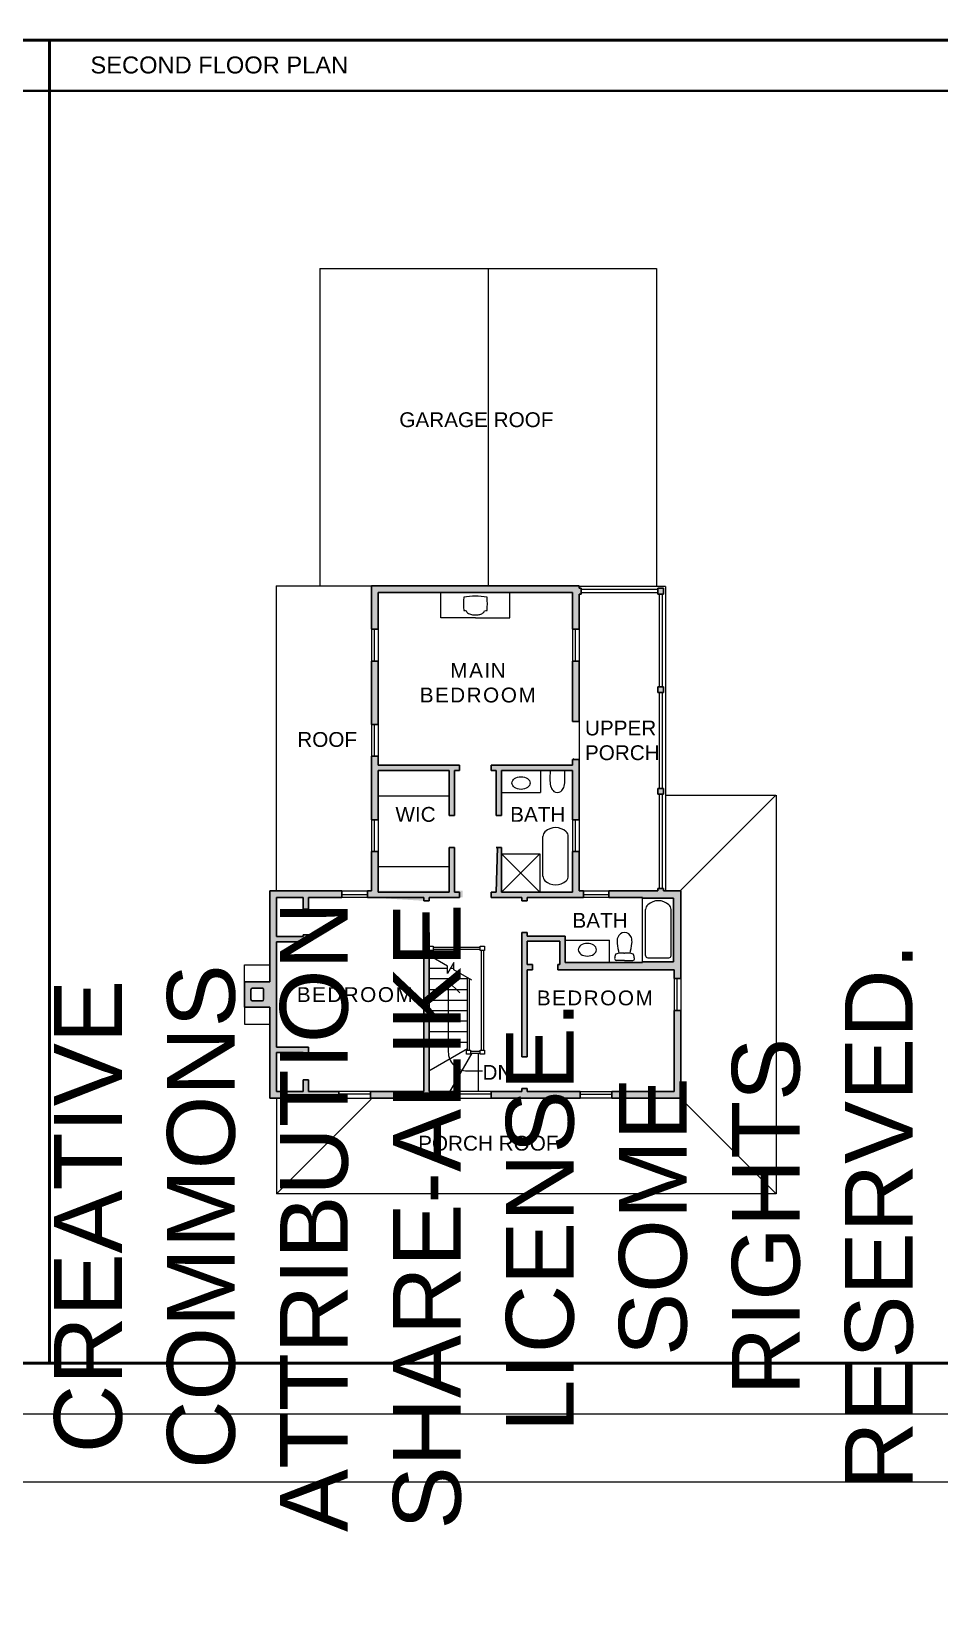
# Model space of a CAD drawing. Header units: inches. Extents: x -4969 to 16721, y 2489 to 24693.
# Drawn here: x 3163 to 4449, y 10148 to 12389 of the extents above; entities that cross this region are included whole.
import ezdxf

# ---------------------------------------------------------------- set-up
doc = ezdxf.new("R2010")
doc.units = ezdxf.units.IN
doc.header["$MEASUREMENT"] = 0
doc.linetypes.add('DASHED', pattern=[0.75, 0.5, -0.25])
doc.layers.get('0').update_dxf_attribs({"lineweight": 5})
doc.layers.add('0-NPLT', color=1, linetype='Continuous', plot=False)
for name, color, linetype, lineweight in [('1', 1, 'Continuous', 9), ('2', 6, 'Continuous', 20), ('3', 3, 'Continuous', 30), ('4', 2, 'Continuous', 40), ('5', 4, 'Continuous', 50), ('A-FILL', 7, 'Continuous', 9), ('A-TEXTx', 7, 'Continuous', 20), ('disclaimer', 7, 'Continuous', 5)]:
    doc.layers.add(name, color=color, linetype=linetype, lineweight=lineweight)
doc.styles.get("Standard").update_dxf_attribs({"font": 'Arial.ttf'})

# ---------------------------------------------------------------- blocks, each defined once
blk = doc.blocks.new('BORDER 11X17')
at = {"layer": '0-NPLT', "lineweight": 9, "ltscale": 0.1}
blk.add_lwpolyline([(29864.74, -10461.77), (29048.74, -10461.77), (29048.74, -10989.77), (29864.74, -10989.77), (29864.74, -10461.77)], dxfattribs=at)
blk.add_lwpolyline([(29792.74, -10473.77), (29078.74, -10473.77), (29078.74, -10977.77), (29792.74, -10977.77)], close=True, dxfattribs=at)

msp = doc.modelspace()

# ---------------------------------------------------------------- hatches: boundary and pattern name
at = {"layer": 'A-FILL', "ltscale": 0.25}
h = msp.add_hatch(color=256, dxfattribs=at)
h.paths.add_polyline_path([(3653.6602508, 11227.4746187), (3644.2852508, 11227.4746187), (3644.2852508, 11171.9746187), (3638.2845407, 11171.9746187), (3638.2845407, 11162.5996187), (3718.1602508, 11162.5996187), (3718.1602508, 11157.7246187), (3725.6602508, 11157.7246187), (3725.6602508, 11162.5996187), (3768.7852508, 11162.5996187), (3768.7852508, 11170.0996187), (3761.6602508, 11170.0996187), (3761.6602508, 11233.4746187), (3754.1602508, 11233.4746187), (3754.1602508, 11170.0996187), (3653.6602508, 11170.0996187)])
h.paths.add_polyline_path([(3768.7852508, 11350.0996187), (3653.6602508, 11350.0996187), (3653.6602508, 11362.4746187), (3644.2852508, 11362.4746187), (3644.2852508, 11272.4746187), (3653.6602508, 11272.4746187), (3653.6602508, 11342.5996187), (3754.1602508, 11342.5996187), (3754.1602508, 11278.4746187), (3761.6602508, 11278.4746187), (3761.6602508, 11342.5996187), (3768.7852508, 11342.5996187)])
h.paths.add_polyline_path([(3828.4102508, 11342.5996187), (3928.9102508, 11342.5996187), (3928.9102508, 11272.4746187), (3938.2852508, 11272.4746187), (3938.2852508, 11357.9746187), (3928.9102508, 11357.9746187), (3928.9102508, 11350.0996187), (3813.7852508, 11350.0996187), (3813.7852508, 11342.5996187), (3820.9102508, 11342.5996187), (3820.9102508, 11278.4746187), (3828.4102508, 11278.4746187)])
h.paths.add_polyline_path([(3828.4102508, 11233.4746187), (3820.9102508, 11233.4746187), (3820.9102508, 11170.0996187), (3813.7852508, 11170.0996187), (3813.7852508, 11162.5996187), (3856.9102508, 11162.5996187), (3856.9102508, 11157.7246187), (3864.4102508, 11157.7246187), (3864.4102508, 11162.5996187), (3944.2845407, 11162.5996187), (3944.2845407, 11171.9746187), (3938.2852508, 11171.9746187), (3938.2852508, 11227.4746187), (3928.9102508, 11227.4746187), (3928.9102508, 11170.0996187), (3828.4102508, 11170.0996187)])
h.paths.add_polyline_path([(3938.2852508, 11592.3496187), (3941.2852508, 11592.3496187), (3941.2852508, 11600.5996187), (3938.2852508, 11600.5996187), (3938.2852508, 11603.9746187), (3644.2852508, 11603.9746187), (3644.2852508, 11542.4746187), (3653.6602508, 11542.4746187), (3653.6602508, 11594.5996187), (3928.9102508, 11594.5996187), (3928.9102508, 11542.4746187), (3938.2852508, 11542.4746187)])
h.paths.add_polyline_path([(3653.6602508, 11497.4746187), (3644.2852508, 11497.4746187), (3644.2852508, 11407.4746187), (3653.6602508, 11407.4746187)])
h.paths.add_polyline_path([(3938.2852508, 11497.4746187), (3928.9102508, 11497.4746187), (3928.9102508, 11411.9746187), (3938.2852508, 11411.9746187)])
h = msp.add_hatch(color=256, dxfattribs=at)
h.paths.add_polyline_path([(4057.9102508, 11600.5996187), (4049.6602508, 11600.5996187), (4049.6602508, 11592.3496187), (4057.9102508, 11592.3496187)])
h.paths.add_polyline_path([(4057.9102508, 11461.0996187), (4049.6602508, 11461.0996187), (4049.6602508, 11452.8496187), (4057.9102508, 11452.8496187)])
h.paths.add_polyline_path([(4057.9102508, 11317.0996187), (4049.6602508, 11317.0996187), (4049.6602508, 11308.8496187), (4057.9102508, 11308.8496187)])
h = msp.add_hatch(color=256, dxfattribs=at)
edge = h.paths.add_edge_path()
edge.add_line((3773.2852508, 11162.5996187), (3773.2852508, 11171.9746187))
edge.add_line((3638.2845407, 11171.9746187), (3644.2852508, 11171.9746187))
edge.add_line((3638.2845407, 11162.5996187), (3638.2845407, 11171.9746187))
edge.add_line((3718.1602508, 11162.5996187), (3638.2845407, 11162.5996187))
edge.add_line((3718.1602508, 11157.7246187), (3718.1602508, 11162.5996187))
edge.add_line((3718.1602508, 11157.7246187), (3725.6602508, 11157.7246187))
edge.add_line((3725.6602508, 11162.5996187), (3725.6602508, 11157.7246187))
edge.add_line((3768.7852508, 11162.5996187), (3725.6602508, 11162.5996187))
h.paths.add_polyline_path([(3509.6602508, 11107.0996187), (3509.6602508, 11162.5996187), (3547.1602508, 11162.5996187), (3547.1602508, 11145.7246187), (3554.6602508, 11145.7246187), (3554.6602508, 11162.5996187), (3602.2845407, 11162.5996187), (3602.2845407, 11171.9746187), (3500.2852508, 11171.9746187), (3500.2852508, 11042.9746187), (3464.2852508, 11042.9746187), (3464.2852508, 11006.9746187), (3500.2852508, 11006.9746187), (3500.2852508, 10877.9746187), (3597.7852508, 10877.9746187), (3597.7852508, 10887.3496187), (3554.6602508, 10887.3496187), (3554.6602508, 10904.2246187), (3547.1602508, 10904.2246187), (3547.1602508, 10887.3496187), (3509.6602508, 10887.3496187), (3509.6602508, 10942.8496187), (3547.1602508, 10942.8496187), (3547.1602508, 10940.2246187), (3554.6602508, 10940.2246187), (3554.6602508, 10950.3496187), (3509.6602508, 10950.3496187), (3509.6602508, 11099.5996187), (3554.6602508, 11099.5996187), (3554.6602508, 11109.7246187), (3547.1602508, 11109.7246187), (3547.1602508, 11107.0996187)])
h.paths.add_polyline_path([(3768.7852508, 10887.3496187), (3768.7852508, 10877.9746187), (3642.7852508, 10877.9746187), (3642.7852508, 10887.3496187), (3718.1602508, 10887.3496187), (3718.1602508, 11112.7246187), (3725.6602508, 11112.7246187), (3725.6602508, 10887.3496187)])
edge = h.paths.add_edge_path(flags=16)
edge.add_arc((3475.5352508, 11031.7246187), 2.25, 90.0000000001, 180)
edge.add_line((3473.2852508, 11031.7246187), (3473.2852508, 11018.2246187))
edge.add_arc((3475.5352508, 11018.2246187), 2.25, 180, 270.0000000001)
edge.add_line((3475.5352508, 11015.9746187), (3489.0352508, 11015.9746187))
edge.add_arc((3489.0352508, 11018.2246187), 2.25, 270.0000000001, 360)
edge.add_line((3491.2852508, 11018.2246187), (3491.2852508, 11031.7246187))
edge.add_arc((3489.0352508, 11031.7246187), 2.25, 0, 90.0000000001)
edge.add_line((3489.0352508, 11033.9746187), (3475.5352508, 11033.9746187))
h = msp.add_hatch(color=256, dxfattribs=at)
h.paths.add_polyline_path([(4082.2852508, 11171.9746187), (4057.9102508, 11171.9746187), (4057.9102508, 11174.9746187), (4049.6602508, 11174.9746187), (4049.6602508, 11171.9746187), (3980.2845407, 11171.9746187), (3980.2845407, 11162.5996187), (4027.9102508, 11162.5996187), (4027.9102508, 11161.4746187), (4071.7852508, 11161.4746187), (4071.7852508, 11071.4746187), (4027.9102508, 11071.4746187), (4027.9102508, 11070.3496187), (3918.4102508, 11070.3496187), (3918.4102508, 11107.8496187), (3864.4102508, 11107.8496187), (3864.4102508, 11112.7246187), (3856.9102508, 11112.7246187), (3856.9102508, 10936.8496187), (3864.4102508, 10936.8496187), (3864.4102508, 11059.8496187), (3872.2852508, 11059.8496187), (3872.2852508, 11067.3496187), (3864.4102508, 11067.3496187), (3864.4102508, 11100.3496187), (3910.9102508, 11100.3496187), (3910.9102508, 11067.3496187), (3908.2852508, 11067.3496187), (3908.2852508, 11059.8496187), (4072.9102508, 11059.8496187), (4072.9102508, 11047.4746187), (4082.2852508, 11047.4746187)])
h.paths.add_polyline_path([(4082.2852508, 11002.4746187), (4072.9102508, 11002.4746187), (4072.9102508, 10887.3496187), (3984.7852508, 10887.3496187), (3984.7852508, 10877.9746187), (4082.2852508, 10877.9746187)])
h.paths.add_polyline_path([(3939.7852508, 10887.3496187), (3864.4102508, 10887.3496187), (3864.4102508, 10891.8496187), (3856.9102508, 10891.8496187), (3856.9102508, 10887.3496187), (3813.7852508, 10887.3496187), (3813.7852508, 10877.9746187), (3939.7852508, 10877.9746187)])

# ---------------------------------------------------------------- linework, layer by layer
at = {"layer": '1', "ltscale": 0.1}
for p, q in [((3742.5352508, 11558.5996187), (3742.5352508, 11594.5996187)), ((3840.0352508, 11558.5996187), (3840.0352508, 11594.5996187)), ((3791.2852508, 11558.5996187), (3742.5352508, 11558.5996187)), ((3791.2852508, 11558.5996187), (3840.0352508, 11558.5996187)), ((3602.2845407, 11171.9746187), (3638.2845407, 11171.9746187)), ((3638.2845407, 11162.5996187), (3602.2845407, 11162.5996187)), ((3944.2845407, 11171.9746187), (3980.2845407, 11171.9746187)), ((3980.2845407, 11162.5996187), (3944.2845407, 11162.5996187)), ((3798.0352508, 11091.7246187), (3731.6602508, 11091.7246187)), ((3798.0352508, 11088.7246187), (3731.6602508, 11088.7246187)), ((4072.9102508, 11047.4746187), (4072.9102508, 11002.4746187)), ((4082.2852508, 11047.4746187), (4082.2852508, 11002.4746187)), ((3642.7852508, 10887.3496187), (3597.7852508, 10887.3496187)), ((3597.7852508, 10877.9746187), (3642.7852508, 10877.9746187)), ((3813.7852508, 10887.3496187), (3768.7852508, 10887.3496187)), ((3768.7852508, 10877.9746187), (3813.7852508, 10877.9746187)), ((3939.7852508, 10887.3496187), (3984.7852508, 10887.3496187)), ((3984.7852508, 10877.9746187), (3939.7852508, 10877.9746187))]:
    msp.add_line(p, q, dxfattribs=at)
at = {"layer": '1'}
for p, q in [((4060.5352508, 11603.2246187), (3938.2852508, 11603.2246187)), ((4049.6602508, 11594.2246187), (3941.2852508, 11594.2246187)), ((4051.5352508, 11592.3496187), (4051.5352508, 11461.0996187)), ((4060.5352508, 11603.2246187), (4060.5352508, 11171.9746187)), ((4051.5352508, 11452.8496187), (4051.5352508, 11317.0996187)), ((4051.5352508, 11308.8496187), (4051.5352508, 11174.9746187)), ((4216.8830116, 11307.4673462), (4081.390284, 11171.9746187)), ((3638.2845407, 11166.3884846), (3602.2845407, 11166.3884846)), ((3980.2845407, 11166.3884846), (3944.2845407, 11166.3884846)), ((4032.4102508, 11080.0996187), (4032.4102508, 11145.3890209)), ((4068.4102508, 11080.0996187), (4068.4102508, 11145.3890209)), ((3725.6602508, 11077.0885797), (3730.86764, 11077.0885797)), ((3799.5352508, 11087.2246187), (3799.5352508, 10946.2246187)), ((3802.5352508, 11087.2246187), (3802.5352508, 10946.2246187)), ((4035.4102508, 11077.0996187), (4065.4102508, 11077.0996187)), ((3725.6602508, 11062.0885797), (3751.6109269, 11062.0885797)), ((3755.8651019, 11062.0885797), (3760.6109269, 11062.0885797)), ((3780.0352508, 11047.0885797), (3725.6602508, 11047.0885797)), ((3725.6602508, 11032.0885797), (3780.0352508, 11032.0885797)), ((3780.0352508, 10946.2246187), (3780.0352508, 11048.7016464)), ((3783.0352508, 10946.2246187), (3783.0352508, 11046.9695956)), ((4076.6991167, 11047.4746187), (4076.6991167, 11002.4746187)), ((3725.6602508, 11017.0885797), (3780.0352508, 11017.0885797)), ((3725.6602508, 11002.0885797), (3780.0352508, 11002.0885797)), ((3780.0352508, 10987.0885797), (3725.6602508, 10987.0885797)), ((3780.0352508, 10972.0885797), (3725.6602508, 10972.0885797)), ((3780.0352508, 10948.0885797), (3725.1491305, 10916.4000634)), ((3780.0352508, 10957.0885797), (3725.6602508, 10957.0885797)), ((3786.3992118, 10941.7246187), (3754.7131362, 10886.8427259)), ((3784.5352508, 10944.7246187), (3798.0352508, 10944.7246187)), ((3784.5352508, 10941.7246187), (3798.0352508, 10941.7246187)), ((3795.3992118, 10941.7246187), (3795.3992118, 10887.3496187)), ((3509.68749, 10742.4818911), (3643.6802171, 10876.4746187)), ((3642.7852508, 10883.5607527), (3597.7852508, 10883.5607527)), ((3813.7852508, 10883.5607527), (3768.7852508, 10883.5607527)), ((3939.7852508, 10883.5607527), (3984.7852508, 10883.5607527)), ((4217.2580116, 10742.4818911), (4081.7652845, 10877.9746187))]:
    msp.add_line(p, q, dxfattribs=at)
at = {"layer": '1', "linetype": 'Continuous'}
for p, q in [((3644.2852508, 11542.4746187), (3644.2852508, 11497.4746187)), ((3648.0741167, 11542.4746187), (3648.0741167, 11497.4746187)), ((3653.6602508, 11542.4746187), (3653.6602508, 11497.4746187)), ((3928.9102508, 11542.4746187), (3928.9102508, 11497.4746187)), ((3932.6991167, 11542.4746187), (3932.6991167, 11497.4746187)), ((3938.2852508, 11542.4746187), (3938.2852508, 11497.4746187)), ((3938.2852508, 11411.9746187), (3938.2852508, 11357.9746187)), ((3644.2852508, 11407.4746187), (3644.2852508, 11362.4746187)), ((3648.0741167, 11407.4746187), (3648.0741167, 11362.4746187)), ((3653.6602508, 11407.4746187), (3653.6602508, 11362.4746187)), ((3883.5352508, 11342.5996187), (3883.5352508, 11311.0996187)), ((3897.2261711, 11342.5996187), (3917.8443304, 11342.5996187)), ((3653.6602508, 11306.5996187), (3754.1602508, 11306.5996187)), ((3828.4102508, 11311.0996187), (3883.5352508, 11311.0996187)), ((3644.2852508, 11272.4746187), (3644.2852508, 11227.4746187)), ((3648.0741167, 11272.4746187), (3648.0741167, 11227.4746187)), ((3653.6602508, 11272.4746187), (3653.6602508, 11227.4746187)), ((3928.9102508, 11272.4746187), (3928.9102508, 11227.4746187)), ((3932.6991167, 11272.4746187), (3932.6991167, 11227.4746187)), ((3938.2852508, 11272.4746187), (3938.2852508, 11227.4746187)), ((3886.9102508, 11192.8704936), (3886.9102508, 11248.8890209)), ((3922.9102508, 11192.8704936), (3922.9102508, 11248.8890209)), ((3882.4102508, 11170.0996187), (3828.4102508, 11224.0996187)), ((3882.4102508, 11224.0996187), (3828.4102508, 11170.0996187)), ((3754.1602508, 11206.0996187), (3653.6602508, 11206.0996187)), ((4002.5233058, 11073.2373538), (3990.8296648, 11073.2373538)), ((4001.7555414, 11083.6907601), (4002.5233058, 11083.6907601)), ((4003.2910701, 11083.6907601), (4002.5233058, 11083.6907601)), ((4002.5233058, 11073.2373538), (4014.2169467, 11073.2373538))]:
    msp.add_line(p, q, dxfattribs=at)
at = {"layer": '1', "lineweight": 5, "ltscale": 0.1}
msp.add_line((3930.8588079, 11359.0996187), (3928.9102508, 11357.9746187), dxfattribs=at)
at = {"layer": '1', "ltscale": 0.25}
for p, q in [((4027.9102508, 11071.4746187), (4027.9102508, 11161.4746187)), ((3918.4102508, 11101.8496187), (3981.4102508, 11101.8496187)), ((3981.4102508, 11070.3496187), (3981.4102508, 11101.8496187)), ((3464.2852508, 11042.9746187), (3464.2852508, 11066.9746187)), ((3464.2852508, 11066.9746187), (3500.2852508, 11066.9746187)), ((3464.2852508, 11006.9746187), (3464.2852508, 10982.9746187)), ((3464.2852508, 10982.9746187), (3500.2852508, 10982.9746187))]:
    msp.add_line(p, q, dxfattribs=at)
at = {"layer": '1', "linetype": 'DASHED'}
msp.add_line((4002.5233058, 11073.2373556), (4002.5233058, 11073.2373538), dxfattribs=at)
msp.add_line((4002.5233058, 11073.2373556), (4002.5233058, 11073.2373538), dxfattribs=at)
at = {"layer": '1', "ltscale": 0.25}
for points in [[(3725.6602508, 11087.2246187), (3725.6602508, 11093.2246187), (3731.6602508, 11093.2246187), (3731.6602508, 11087.2246187), (3725.6602508, 11087.2246187)], [(3786.3938126, 11045.030529), (3760.6109269, 11059.916285), (3760.6109269, 11070.3085898), (3751.6109269, 11054.7201325), (3751.6109269, 11065.1124374), (3725.6602508, 11080.0950673)], [(3798.0352508, 11087.2246187), (3798.0352508, 11093.2246187), (3804.0352508, 11093.2246187), (3804.0352508, 11087.2246187), (3798.0352508, 11087.2246187)], [(3778.5352508, 10940.2246187), (3778.5352508, 10946.2246187), (3784.5352508, 10946.2246187), (3784.5352508, 10940.2246187), (3778.5352508, 10940.2246187)], [(3798.0352508, 10940.2246187), (3798.0352508, 10946.2246187), (3804.0352508, 10946.2246187), (3804.0352508, 10940.2246187), (3798.0352508, 10940.2246187)]]:
    msp.add_lwpolyline(points, dxfattribs=at)
at = {"layer": '1', "linetype": 'Continuous'}
for centre, radius, start, end in [((4133.1026836, 11329.9092654), 236.2176416, 176.9204082744, 180.7918177368), ((3681.9678179, 11329.9092654), 236.2176416, 359.2081822632, 3.0795917256), ((3919.3461329, 11326.9549968), 22.440676, 178.5146093258, 202.5993544906), ((3895.7243695, 11326.9549989), 22.440676, 337.4006215338, 0), ((3912.2585471, 11324.0048133), 14.7636026, 201.25427442, 229.035517777), ((3907.5352508, 11318.5644749), 7.5589645, 229.035517777, 310.9644822229), ((3902.8119545, 11324.0048133), 14.7636026, 310.964482223, 337.4006289666), ((3895.9102508, 11248.8890209), 9, 132.3985211214, 180), ((3904.9102508, 11239.0322524), 22.3475049, 47.6014788786, 132.3985211214), ((3913.9102508, 11248.8890209), 9, 0, 47.6014788786), ((3895.9102508, 11192.8704936), 9, 180, 227.6014788786), ((3904.9102508, 11202.7272621), 22.3475049, 227.6014788786, 312.3985211214), ((3913.9102508, 11192.8704936), 9, 312.3985211214, 0), ((4009.6103609, 11099.9566616), 17.7176378, 160.8882678628, 188.2538637277), ((4284.3114704, 11139.8053409), 295.2939639, 188.2538637277, 191.0650703561), ((4002.5233058, 11102.4123998), 10.2171712, 90, 160.8882678628), ((4002.5233058, 11102.4123998), 10.2171712, 19.1117321372, 90), ((3720.7351411, 11139.8053409), 295.2939639, 348.9349296439, 351.7461362723), ((3995.4362506, 11099.9566616), 17.7176378, 351.7461362723, 19.1117321372), ((3990.8296648, 11075.5997055), 2.3623517, 172.8563837321, 270), ((4029.5058974, 11070.7524243), 41.3411549, 164.7213591384, 172.8563837321), ((3990.4804868, 11081.412933), 0.8858819, 104.0755128225, 164.7213593341), ((4001.7555414, 11036.4437259), 47.2470342, 90, 104.0755129684), ((4003.2910701, 11036.4437259), 47.2470342, 75.9244870316, 90), ((4014.2169467, 11075.5997055), 2.3623517, 270, 7.1436162679), ((4014.5661247, 11081.412933), 0.8858819, 15.2786406663, 75.9244871775), ((3975.5407141, 11070.7524243), 41.3411549, 7.1436162679, 15.2786408616)]:
    msp.add_arc(centre, radius, start, end, dxfattribs=at)
at = {"layer": '1'}
for centre, radius, start, end in [((4041.4102508, 11145.3890209), 9, 132.3985211214, 180), ((4050.4102508, 11135.5322524), 22.3475049, 47.6014788787, 132.3985211213), ((4059.4102508, 11145.3890209), 9, 0, 47.6014788786), ((4035.4102508, 11080.0996187), 3, 180, 270), ((4065.4102508, 11080.0996187), 3, 270, 0)]:
    msp.add_arc(centre, radius, start, end, dxfattribs=at)
at = {"layer": '1', "ltscale": 0.25}
msp.add_ellipse((3855.9727508, 11324.5996187), major_axis=(12.8494404, 0), ratio=0.7004196088, dxfattribs=at)
at = {"layer": '1', "ltscale": 0.25, "extrusion": (0, 0, -1)}
msp.add_ellipse((3949.9102508, 11088.3496187), major_axis=(12.8494404, 0), ratio=0.7004196088, dxfattribs=at)
at = {"layer": '2'}
for p, q in [((3570.7852508, 12053.9746187), (3570.7852508, 11603.9746187)), ((3570.7852508, 12053.9746187), (4047.7852508, 12053.9746187)), ((3809.2852508, 12053.9746187), (3809.2852508, 11603.9746187)), ((4047.7852508, 12053.9746187), (4047.7852508, 11603.2246187)), ((3508.9102508, 11603.9746187), (3644.2852508, 11603.9746187)), ((3508.9102508, 11603.9746187), (3508.9102508, 11171.9746187)), ((4060.5352508, 11307.4673462), (4216.8830116, 11307.4673462)), ((4217.2580116, 11307.4673462), (4217.2580116, 10742.4818911)), ((3828.4102508, 11224.0996187), (3882.4102508, 11224.0996187)), ((3882.4102508, 11224.0996187), (3882.4102508, 11170.0996187)), ((3509.68749, 10877.9746187), (3509.68749, 10742.4818911)), ((4217.2580116, 10742.4818911), (3509.68749, 10742.4818911))]:
    msp.add_line(p, q, dxfattribs=at)
at = {"layer": '2', "linetype": 'Continuous'}
for p, q in [((4049.6602508, 11598.7246187), (3941.2852508, 11598.7246187)), ((4056.0352508, 11592.3496187), (4056.0352508, 11461.0996187)), ((4056.0352508, 11452.8496187), (4056.0352508, 11317.0996187)), ((4056.0352508, 11308.8496187), (4056.0352508, 11174.9746187))]:
    msp.add_line(p, q, dxfattribs=at)
at = {"layer": '2', "ltscale": 0.25}
msp.add_lwpolyline([(3737.506158, 11028.2078904), (3752.8477508, 11043.5494832), (3769.1597521, 11027.2374819), (3752.8477508, 11043.5494832), (3752.8477508, 10943.6763754, 0.4142135624), (3779.8477508, 10916.6763754), (3801.1174524, 10916.6763754)], format="xyb", dxfattribs=at)
at = {"layer": '2'}
for centre, radius, start, end in [((3791.2552732, 11497.9712606), 91.5, 79.6111421845, 100.3888578155), ((3851.8197264, 11578.6431356), 77.6269531, 173.0983136125, 186.9016863875), ((3791.2552732, 11659.3150106), 91.5, 259.6111421845, 261.9292502592), ((3791.2552732, 11659.3150106), 91.5, 278.118908619, 280.3888578155), ((3730.1153015, 11578.6431356), 78.198332, 353.1489854188, 6.8510145812)]:
    msp.add_arc(centre, radius, start, end, dxfattribs=at)
msp.add_open_spline([(3778.4090581, 11568.721276), (3778.4151353, 11568.7059461), (3778.4212124, 11568.6906162), (3778.4272895, 11568.6752863), (3778.6927868, 11568.0055542), (3779.2970568, 11566.4812484), (3782.272551, 11564.1848374), (3786.3690639, 11563.187243), (3791.0172797, 11562.6668221), (3795.5513463, 11562.9399835), (3799.9828204, 11564.1835937), (3803.3515955, 11566.3597292), (3803.9851537, 11568.1793111), (3804.1578467, 11568.6752863), (3804.1644414, 11568.6942261), (3804.171036, 11568.7131658), (3804.1776306, 11568.7321056)], degree=3, knots=[-0.0325154552, -0.0325154552, -0.0325154552, -0.0325154552, 0, 0, 0, 1.4205335112, 3.2331247536, 7.2145868622, 9.7019638838, 12.596584936, 16.2032530219, 18.9713692984, 20.0086236618, 20.0086236618, 20.0086236618, 20.0482332581, 20.0482332581, 20.0482332581, 20.0482332581], dxfattribs=at)
at = {"layer": '3'}
for p, q in [((3644.2852508, 11603.9746187), (3644.2852508, 11542.4746187)), ((3644.2852508, 11603.9746187), (3938.2852508, 11603.9746187)), ((3653.6602508, 11594.5996187), (3928.9102508, 11594.5996187)), ((3653.6602508, 11594.5996187), (3653.6602508, 11542.4746187)), ((3928.9102508, 11594.5996187), (3928.9102508, 11542.4746187)), ((3938.2852508, 11603.9746187), (3938.2852508, 11600.5996187)), ((3941.2852508, 11600.5996187), (3938.2852508, 11600.5996187)), ((3938.2852508, 11592.3496187), (3938.2852508, 11542.4746187)), ((3938.2852508, 11592.3496187), (3941.2852508, 11592.3496187)), ((3941.2852508, 11600.5996187), (3941.2852508, 11592.3496187)), ((4049.6602508, 11600.5996187), (4049.6602508, 11592.3496187)), ((4057.9102508, 11600.5996187), (4049.6602508, 11600.5996187)), ((4049.6602508, 11592.3496187), (4057.9102508, 11592.3496187)), ((4057.9102508, 11600.5996187), (4057.9102508, 11592.3496187)), ((3644.2852508, 11542.4746187), (3653.6602508, 11542.4746187)), ((3928.9102508, 11542.4746187), (3938.2852508, 11542.4746187)), ((3644.2852508, 11497.4746187), (3644.2852508, 11407.4746187)), ((3644.2852508, 11497.4746187), (3653.6602508, 11497.4746187)), ((3653.6602508, 11497.4746187), (3653.6602508, 11407.4746187)), ((3928.9102508, 11497.4746187), (3928.9102508, 11411.9746187)), ((3928.9102508, 11497.4746187), (3938.2852508, 11497.4746187)), ((3938.2852508, 11497.4746187), (3938.2852508, 11411.9746187)), ((4057.9102508, 11461.0996187), (4049.6602508, 11461.0996187)), ((4049.6602508, 11461.0996187), (4049.6602508, 11452.8496187)), ((4057.9102508, 11461.0996187), (4057.9102508, 11452.8496187)), ((4049.6602508, 11452.8496187), (4057.9102508, 11452.8496187)), ((3928.9102507, 11411.9746187), (3938.2852508, 11411.9746187)), ((3644.2852508, 11407.4746187), (3653.6602508, 11407.4746187)), ((3644.2852508, 11362.4746187), (3644.2852508, 11272.4746187)), ((3644.2852508, 11362.4746187), (3653.6602508, 11362.4746187)), ((3653.6602508, 11362.4746187), (3653.6602508, 11350.0996187)), ((3653.6602508, 11350.0996187), (3768.7852508, 11350.0996187)), ((3653.6602508, 11342.5996187), (3754.1602508, 11342.5996187)), ((3653.6602508, 11342.5996187), (3653.6602508, 11272.4746187)), ((3754.1602508, 11342.5996187), (3754.1602508, 11278.4746187)), ((3761.6602508, 11342.5996187), (3768.7852508, 11342.5996187)), ((3761.6602508, 11342.5996187), (3761.6602508, 11278.4746187)), ((3768.7852508, 11342.5996187), (3768.7852508, 11350.0996187)), ((3813.7852508, 11342.5996187), (3813.7852508, 11350.0996187)), ((3813.7852508, 11350.0996187), (3928.9102508, 11350.0996187)), ((3820.9102508, 11342.5996187), (3813.7852508, 11342.5996187)), ((3820.9102508, 11342.5996187), (3820.9102508, 11278.4746187)), ((3828.4102508, 11342.5996187), (3928.9102508, 11342.5996187)), ((3828.4102508, 11342.5996187), (3828.4102508, 11278.4746187)), ((3928.9102508, 11357.9746187), (3928.9102508, 11350.0996187)), ((3928.9102508, 11357.9746187), (3938.2852508, 11357.9746187)), ((3928.9102508, 11342.5996187), (3928.9102508, 11272.4746187)), ((3938.2852508, 11357.9746187), (3938.2852508, 11272.4746187)), ((4057.9102508, 11317.0996187), (4049.6602508, 11317.0996187)), ((4049.6602508, 11317.0996187), (4049.6602508, 11308.8496187)), ((4049.6602508, 11308.8496187), (4057.9102508, 11308.8496187)), ((4057.9102508, 11317.0996187), (4057.9102508, 11308.8496187)), ((3761.6602508, 11278.4746187), (3754.1602508, 11278.4746187)), ((3820.9102508, 11278.4746187), (3828.4102508, 11278.4746187)), ((3644.2852508, 11272.4746187), (3653.6602508, 11272.4746187)), ((3928.9102508, 11272.4746187), (3938.2852508, 11272.4746187)), ((3754.1602508, 11233.4746187), (3754.1602508, 11170.0996187)), ((3761.6602508, 11233.4746187), (3754.1602508, 11233.4746187)), ((3761.6602508, 11233.4746187), (3761.6602508, 11170.0996187)), ((3822.5179459, 11233.4746187), (3820.9102508, 11170.0996187)), ((3820.9102508, 11233.4746187), (3828.4102508, 11233.4746187)), ((3828.4102508, 11233.4746187), (3828.4102508, 11170.0996187)), ((3644.2852508, 11227.4746187), (3644.2852508, 11171.9746187)), ((3644.2852508, 11227.4746187), (3653.6602508, 11227.4746187)), ((3653.6602508, 11227.4746187), (3653.6602508, 11170.0996187)), ((3928.9102508, 11227.4746187), (3928.9102508, 11170.0996187)), ((3928.9102508, 11227.4746187), (3938.2852508, 11227.4746187)), ((3938.2852508, 11227.4746187), (3938.2852508, 11171.9746187)), ((3500.2852508, 11171.9746187), (3602.2845407, 11171.9746187)), ((3500.2852508, 11171.9746187), (3500.2852508, 11042.9746187)), ((3547.1602508, 11162.5996187), (3509.6602508, 11162.5996187)), ((3509.6602508, 11107.0996187), (3509.6602508, 11162.5996187)), ((3547.1602508, 11162.5996187), (3547.1602508, 11145.7246187)), ((3602.2845407, 11162.5996187), (3554.6602508, 11162.5996187)), ((3554.6602508, 11162.5996187), (3554.6602508, 11145.7246187)), ((3602.2845407, 11162.5996187), (3602.2845407, 11171.9746187)), ((3638.2845407, 11171.9746187), (3644.2852508, 11171.9746187)), ((3638.2845407, 11162.5996187), (3638.2845407, 11171.9746187)), ((3718.1602508, 11162.5996187), (3638.2845407, 11162.5996187)), ((3754.1602508, 11170.0996187), (3653.6602508, 11170.0996187)), ((3718.1602508, 11157.7246187), (3718.1602508, 11162.5996187)), ((3768.7852508, 11162.5996187), (3725.6602508, 11162.5996187)), ((3725.6602508, 11162.5996187), (3725.6602508, 11157.7246187)), ((3768.7852508, 11170.0996187), (3761.6602508, 11170.0996187)), ((3768.7852508, 11162.5996187), (3768.7852508, 11170.0996187)), ((3813.7852508, 11162.5996187), (3813.7852508, 11170.0996187)), ((3820.9102508, 11170.0996187), (3813.7852508, 11170.0996187)), ((3856.9102508, 11162.5996187), (3813.7852508, 11162.5996187)), ((3928.9102508, 11170.0996187), (3828.4102508, 11170.0996187)), ((3856.9102508, 11162.5996187), (3856.9102508, 11157.7246187)), ((3864.4102508, 11162.5996187), (3944.2845407, 11162.5996187)), ((3864.4102508, 11157.7246187), (3864.4102508, 11162.5996187)), ((3938.2852508, 11171.9746187), (3944.2845407, 11171.9746187)), ((3944.2845407, 11162.5996187), (3944.2845407, 11171.9746187)), ((3980.2845407, 11171.9746187), (4049.6602508, 11171.9746187)), ((3980.2845407, 11162.5996187), (3980.2845407, 11171.9746187)), ((4027.9102508, 11162.5996187), (3980.2845407, 11162.5996187)), ((4057.9102508, 11174.9746187), (4049.6602508, 11174.9746187)), ((4049.6602508, 11174.9746187), (4049.6602508, 11171.9746187)), ((4057.9102508, 11174.9746187), (4057.9102508, 11171.9746187)), ((4057.9102508, 11171.9746187), (4082.2852508, 11171.9746187)), ((4082.2852508, 11047.4746187), (4082.2852508, 11171.9746187)), ((3547.1602508, 11145.7246187), (3554.6602508, 11145.7246187)), ((3718.1602508, 11157.7246187), (3725.6602508, 11157.7246187)), ((3856.9102508, 11157.7246187), (3864.4102508, 11157.7246187)), ((4071.7852508, 11161.4746187), (4027.9102508, 11161.4746187)), ((4071.7852508, 11071.4746187), (4071.7852508, 11161.4746187)), ((3509.6602508, 11107.0996187), (3547.1602508, 11107.0996187)), ((3509.6602508, 10950.3496187), (3509.6602508, 11099.5996187)), ((3509.6602508, 11099.5996187), (3554.6602508, 11099.5996187)), ((3547.1602508, 11109.7246187), (3547.1602508, 11107.0996187)), ((3547.1602508, 11109.7246187), (3554.6602508, 11109.7246187)), ((3554.6602508, 11109.7246187), (3554.6602508, 11099.5996187)), ((3718.1602508, 10887.3496187), (3718.1602508, 11112.7246187)), ((3725.6602508, 11112.7246187), (3718.1602508, 11112.7246187)), ((3725.6602508, 10887.3496187), (3725.6602508, 11112.7246187)), ((3856.9102508, 11112.7246187), (3856.9102508, 10936.8496187)), ((3864.4102508, 11112.7246187), (3856.9102508, 11112.7246187)), ((3864.4102508, 11107.8496187), (3864.4102508, 11112.7246187)), ((3864.4102508, 11107.8496187), (3918.4102508, 11107.8496187)), ((3864.4102508, 11100.3496187), (3864.4102508, 11067.3496187)), ((3864.4102508, 11100.3496187), (3910.9102508, 11100.3496187)), ((3910.9102508, 11067.3496187), (3910.9102508, 11100.3496187)), ((3918.4102508, 11070.3496187), (3918.4102508, 11107.8496187)), ((3872.2852508, 11067.3496187), (3864.4102508, 11067.3496187)), ((3864.4102508, 10936.8496187), (3864.4102508, 11059.8496187)), ((3872.2852508, 11059.8496187), (3864.4102508, 11059.8496187)), ((3872.2852508, 11067.3496187), (3872.2852508, 11059.8496187)), ((3910.9102508, 11067.3496187), (3908.2852508, 11067.3496187)), ((3908.2852508, 11067.3496187), (3908.2852508, 11059.8496187)), ((4072.9102508, 11059.8496187), (3908.2852508, 11059.8496187)), ((3918.4102508, 11070.3496187), (4027.9102508, 11070.3496187)), ((4027.9102508, 11071.4746187), (4071.7852508, 11071.4746187)), ((4072.9102508, 11047.4746187), (4072.9102508, 11059.8496187)), ((3464.2852508, 11006.9746187), (3464.2852508, 11042.9746187)), ((3500.2852508, 11042.9746187), (3464.2852508, 11042.9746187)), ((3473.2852508, 11018.2246187), (3473.2852508, 11031.7246187)), ((3489.0352508, 11033.9746187), (3475.5352508, 11033.9746187)), ((3491.2852508, 11018.2246187), (3491.2852508, 11031.7246187)), ((4072.9102508, 11047.4746187), (4082.2852508, 11047.4746187)), ((3464.2852508, 11006.9746187), (3500.2852508, 11006.9746187)), ((3475.5352508, 11015.9746187), (3489.0352508, 11015.9746187)), ((3500.2852508, 10877.9746187), (3500.2852508, 11006.9746187)), ((4072.9102508, 11002.4746187), (4072.9102508, 10887.3496187)), ((4072.9102508, 11002.4746187), (4082.2852508, 11002.4746187)), ((4082.2852508, 11002.4746187), (4082.2852508, 10877.9746187)), ((3509.6602508, 10950.3496187), (3554.6602508, 10950.3496187)), ((3509.6602508, 10942.8496187), (3547.1602508, 10942.8496187)), ((3509.6602508, 10887.3496187), (3509.6602508, 10942.8496187)), ((3547.1602508, 10940.2246187), (3547.1602508, 10942.8496187)), ((3547.1602508, 10940.2246187), (3554.6602508, 10940.2246187)), ((3554.6602508, 10940.2246187), (3554.6602508, 10950.3496187)), ((3856.9102508, 10936.8496187), (3864.4102508, 10936.8496187)), ((3547.1602508, 10887.3496187), (3547.1602508, 10904.2246187)), ((3547.1602508, 10904.2246187), (3554.6602508, 10904.2246187)), ((3554.6602508, 10887.3496187), (3554.6602508, 10904.2246187)), ((3597.7852508, 10877.9746187), (3500.2852508, 10877.9746187)), ((3547.1602508, 10887.3496187), (3509.6602508, 10887.3496187)), ((3597.7852508, 10887.3496187), (3554.6602508, 10887.3496187)), ((3597.7852508, 10887.3496187), (3597.7852508, 10877.9746187)), ((3642.7852508, 10887.3496187), (3718.1602508, 10887.3496187)), ((3642.7852508, 10887.3496187), (3642.7852508, 10877.9746187)), ((3768.7852508, 10877.9746187), (3642.7852508, 10877.9746187)), ((3725.6602508, 10887.3496187), (3768.7852508, 10887.3496187)), ((3768.7852508, 10887.3496187), (3768.7852508, 10877.9746187)), ((3813.7852508, 10887.3496187), (3856.9102508, 10887.3496187)), ((3813.7852508, 10887.3496187), (3813.7852508, 10877.9746187)), ((3939.7852508, 10877.9746187), (3813.7852508, 10877.9746187)), ((3856.9102508, 10887.3496187), (3856.9102508, 10891.8496187)), ((3864.4102508, 10891.8496187), (3856.9102508, 10891.8496187)), ((3864.4102508, 10891.8496187), (3864.4102508, 10887.3496187)), ((3939.7852508, 10887.3496187), (3864.4102508, 10887.3496187)), ((3939.7852508, 10887.3496187), (3939.7852508, 10877.9746187)), ((4072.9102508, 10887.3496187), (3984.7852508, 10887.3496187)), ((3984.7852508, 10887.3496187), (3984.7852508, 10877.9746187)), ((4082.2852508, 10877.9746187), (3984.7852508, 10877.9746187))]:
    msp.add_line(p, q, dxfattribs=at)
at = {"layer": '3', "ltscale": 0.25}
for p, q in [((4027.9102508, 11162.5996187), (4027.9102508, 11161.4746187)), ((4027.9102508, 11070.3496187), (4027.9102508, 11071.4746187))]:
    msp.add_line(p, q, dxfattribs=at)
at = {"layer": '3'}
for centre, start, end in [((3475.5352508, 11031.7246187), 90.0000000001, 180), ((3489.0352508, 11031.7246187), 0, 90.0000000001), ((3475.5352508, 11018.2246187), 180, 270.0000000001), ((3489.0352508, 11018.2246187), 270.0000000001, 0)]:
    msp.add_arc(centre, 2.25, start, end, dxfattribs=at)
at = {"layer": '4', "ltscale": 0.25}
for p, q in [((3187.8620425, 12305.4302578), (1890.6735625, 12305.4302578)), ((4485.0505224, 12305.4302578), (3187.8620425, 12305.4302578))]:
    msp.add_line(p, q, dxfattribs=at)
at = {"layer": '5', "ltscale": 0.1}
for p, q in [((1890.6735625, 12377.4302578), (4485.0505224, 12377.4302578)), ((3187.8620425, 12377.4302578), (3187.8620425, 10502.542468)), ((306.6735625, 10502.542468), (5874.6735625, 10502.542468))]:
    msp.add_line(p, q, dxfattribs=at)

# ---------------------------------------------------------------- block references
at = {"ltscale": 0.1, "xscale": 8, "yscale": 8, "zscale": 8}
msp.add_blockref('BORDER 11X17', (-232395.2402991, 98252.6776261), dxfattribs=at)

# ---------------------------------------------------------------- texts
at = {"ltscale": 0.5, "insert": (3245.934215, 12354.1773194), "char_height": 24, "attachment_point": 1}
msp.add_mtext('{SECOND FLOOR PLAN}', dxfattribs=at)
at = {"layer": 'A-TEXTx', "ltscale": 0.5, "char_height": 21, "attachment_point": 1}
for s, insert in [('GARAGE ROOF', (3683.4793665, 11849.9961952)), ('UPPER\\PPORCH', (3946.425919, 11413.1026548)), ('ROOF', (3538.9062837, 11396.8695)), ('{PORCH ROOF}', (3710.1713508, 10824.7079209))]:
    msp.add_mtext(s, dxfattribs=dict(at, insert=insert))
at = {"layer": 'A-TEXTx', "ltscale": 0.5, "char_height": 21, "width": 164.062755798, "attachment_point": 2}
for s, insert in [('{\\T1.1;MAIN \\PBEDROOM}', (3795.8725014, 11494.8786297)), ('WIC', (3706.4641343, 11290.7183743)), ('{BATH}', (3879.6353035, 11290.7183743)), ('{BATH}', (3967.8702563, 11140.5422834)), ('{\\T1.1;\\PBEDROOM}', (3621.7120388, 11070.3491718)), ('{\\T1.1;BEDROOM}', (3961.7028269, 11030.6330093))]:
    msp.add_mtext(s, dxfattribs=dict(at, insert=insert))
at = {"layer": 'A-TEXTx', "ltscale": 0.25, "insert": (3822.5347777, 10925.1118923), "char_height": 21, "width": 14.463659429, "attachment_point": 2}
msp.add_mtext('{DN}', dxfattribs=at)
at = {"layer": 'disclaimer', "insert": (-277.59997, 10710.202592), "char_height": 96, "width": 0.949728151, "attachment_point": 5, "rotation": 90}
msp.add_mtext("{\\fArial|b0|i0|c0|p34;DISCLAIMER: THESE DRAWINGS ARE FREE FOR YOU TO SHARE, MODIFY, AND DUPLICATE. THIS WORK DOESN'T REPRESENT A LEGAL CONTRACT OR CONSTITUTE ARCHITECTURAL SERVICES. NO PERSON OR ORGANIZATION MAKES ANY WARRANT\\P REGARDING THE INFORMATION PROVIDED. JAY OSBORNE DISCLAIMS LIABILITY FOR ANY DAMAGES RESULTING FROM ITS USE. HE PROVIDES THIS WORK UNDER A CREATIVE COMMONS ATTRIBUTION SHARE-ALIKE LICENSE. SOME RIGHTS RESERVED. }", dxfattribs=at)

doc.saveas('drawing.dxf')
